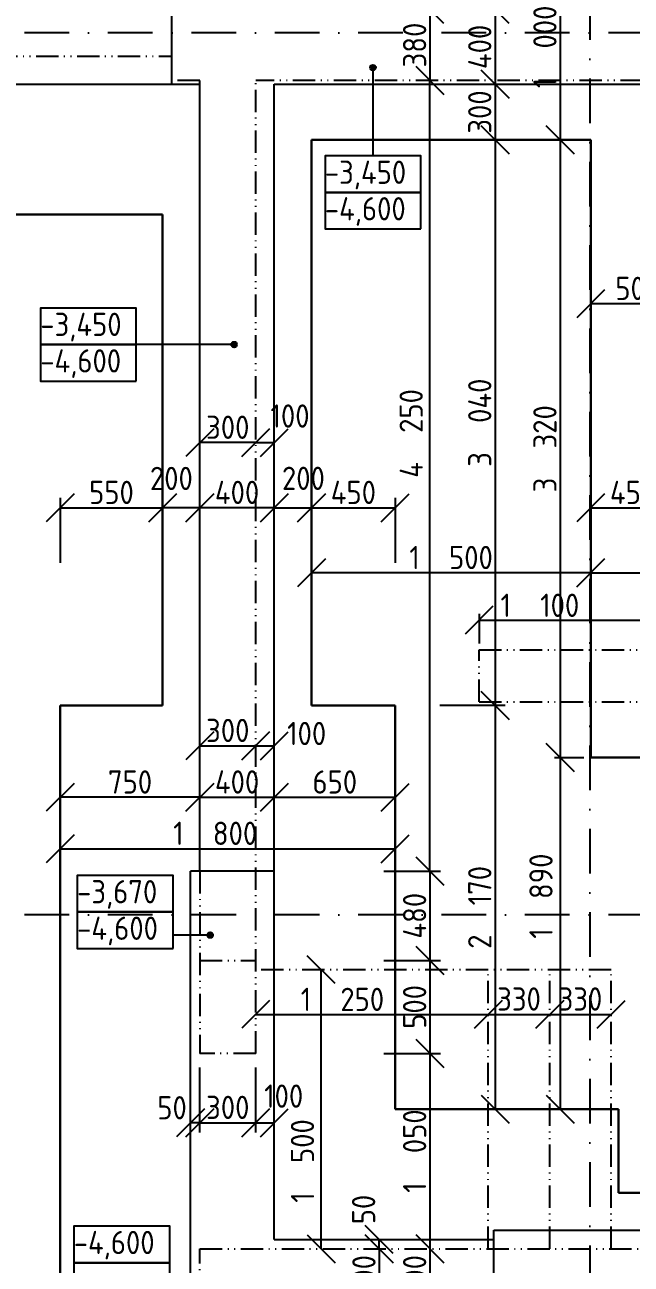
# Model space of a CAD drawing. Extents: x 4511820 to 5180432, y -1526536 to -944957.
# Drawn here: x 5148382 to 5151640, y -1446761 to -1440099 of the extents above; entities that cross this region are included whole.
import ezdxf

# ---------------------------------------------------------------- set-up
doc = ezdxf.new("R2010")
doc.units = 0
doc.header["$MEASUREMENT"] = 0
doc.linetypes.add('ACAD_ISO12W100', pattern=[22, 12, -3, 0.5, -3, 0.5, -3])
doc.linetypes.add('BODKOCIARKOVANA_3', pattern=[5.6, 3, -1.3, 0, -1.3])
doc.layers.get('0').update_dxf_attribs({"linetype": 'CONTINUOUS'})
doc.layers.get('Defpoints').update_dxf_attribs({"color": 61, "linetype": 'CONTINUOUS'})
for name, color, linetype in [('KÓTY', 4, 'CONTINUOUS'), ('MÚRY', 1, 'CONTINUOUS'), ('osi', 253, 'CONTINUOUS'), ('TENKÁ', 7, 'CONTINUOUS')]:
    doc.layers.add(name, color=color, linetype=linetype)
doc.styles.add('STYLE1', font='isocp.shx')
doc.dimstyles.new('STANDARD-50', dxfattribs={"dimtxt": 125, "dimasz": 150, "dimexe": 10, "dimexo": 200, "dimgap": 20, "dimtad": 1, "dimdsep": 46, "dimlunit": 6, "dimtxsty": 'STYLE1', "dimblk1": 'OBLIQUE', "dimblk2": 'OBLIQUE', "dimsah": 1, "dimcen": 2.5, "dimse1": 1, "dimse2": 1, "dimadec": 0, "dimazin": 0, "dimtfac": 1, "dimtmove": 1, "dimatfit": 3, "dimldrblk": 'OBLIQUE', "dimfxl": 1, "dimtolj": 1, "dimtzin": 0, "dimarcsym": 0})

# ---------------------------------------------------------------- blocks, each defined once
blk = doc.blocks.new('_OBLIQUE')
at = {"color": 0, "linetype": 'ByBlock'}
blk.add_line((-0.5, -0.5), (0.5, 0.5), dxfattribs=at)
blk = doc.blocks.new('*D38034')
at = {"layer": 'Defpoints', "color": 0}
for p in [(5148082.5, -1446158), (5148572.5, -1446158), (5148572.5, -1447164.5)]:
    blk.add_point(p, dxfattribs=at)
at = {"layer": 'KÓTY', "color": 0, "lineweight": -2}
blk.add_line((5148082.5, -1447164.5), (5148572.5, -1447164.5), dxfattribs=at)
at = {"layer": 'KÓTY', "color": 0, "linetype": 'ByBlock', "lineweight": -2, "xscale": 150, "yscale": 150, "zscale": 150, "rotation": 180}
blk.add_blockref('_OBLIQUE', (5148082.5, -1447164.5), dxfattribs=at)
at = {"layer": 'KÓTY', "color": 0, "linetype": 'ByBlock', "lineweight": -2, "xscale": 150, "yscale": 150, "zscale": 150}
blk.add_blockref('_OBLIQUE', (5148572.5, -1447164.5), dxfattribs=at)
at = {"layer": 'KÓTY', "color": 0, "insert": (5148327.5, -1447082), "char_height": 125, "attachment_point": 5, "style": 'STYLE1'}
blk.add_mtext('\\A1;490', dxfattribs=at)
blk = doc.blocks.new('*D39389')
at = {"layer": 'Defpoints', "color": 0}
for p in [(5151422.5, -1441598.5), (5151422.5, -1441598.5), (5151922.5, -1441598.5)]:
    blk.add_point(p, dxfattribs=at)
at = {"layer": 'KÓTY', "color": 0, "lineweight": -2}
blk.add_line((5151922.5, -1441598.5), (5151422.5, -1441598.5), dxfattribs=at)
at = {"layer": 'KÓTY', "color": 0, "linetype": 'ByBlock', "lineweight": -2, "xscale": 150, "yscale": 150, "zscale": 150, "rotation": 180}
blk.add_blockref('_OBLIQUE', (5151422.5, -1441598.5), dxfattribs=at)
at = {"layer": 'KÓTY', "color": 0, "linetype": 'ByBlock', "lineweight": -2, "xscale": 150, "yscale": 150, "zscale": 150}
blk.add_blockref('_OBLIQUE', (5151922.5, -1441598.5), dxfattribs=at)
at = {"layer": 'KÓTY', "color": 0, "insert": (5151672.5, -1441516), "char_height": 125, "attachment_point": 5, "style": 'STYLE1'}
blk.add_mtext('\\A1;500', dxfattribs=at)
blk = doc.blocks.new('*D39404')
at = {"layer": 'Defpoints', "color": 0}
for p in [(5152622.5, -1443045), (5151422.5, -1444038), (5152622.5, -1444038)]:
    blk.add_point(p, dxfattribs=at)
at = {"layer": 'KÓTY', "color": 0, "lineweight": -2}
blk.add_line((5151422.5, -1443045), (5152622.5, -1443045), dxfattribs=at)
at = {"layer": 'KÓTY', "color": 0, "linetype": 'ByBlock', "lineweight": -2, "xscale": 150, "yscale": 150, "zscale": 150, "rotation": 180}
blk.add_blockref('_OBLIQUE', (5151422.5, -1443045), dxfattribs=at)
at = {"layer": 'KÓTY', "color": 0, "linetype": 'ByBlock', "lineweight": -2, "xscale": 150, "yscale": 150, "zscale": 150}
blk.add_blockref('_OBLIQUE', (5152622.5, -1443045), dxfattribs=at)
at = {"layer": 'KÓTY', "color": 0, "insert": (5152022.5, -1442962.5), "char_height": 125, "attachment_point": 5, "style": 'STYLE1'}
blk.add_mtext('\\A1;1ﾠ200', dxfattribs=at)
blk = doc.blocks.new('*D39407')
at = {"layer": 'Defpoints', "color": 0}
for p in [(5149322.5, -1442695), (5149322.5, -1442695), (5149722.5, -1442695)]:
    blk.add_point(p, dxfattribs=at)
at = {"layer": 'KÓTY', "color": 0, "lineweight": -2}
blk.add_line((5149722.5, -1442695), (5149322.5, -1442695), dxfattribs=at)
at = {"layer": 'KÓTY', "color": 0, "linetype": 'ByBlock', "lineweight": -2, "xscale": 150, "yscale": 150, "zscale": 150, "rotation": 180}
blk.add_blockref('_OBLIQUE', (5149322.5, -1442695), dxfattribs=at)
at = {"layer": 'KÓTY', "color": 0, "linetype": 'ByBlock', "lineweight": -2, "xscale": 150, "yscale": 150, "zscale": 150}
blk.add_blockref('_OBLIQUE', (5149722.5, -1442695), dxfattribs=at)
at = {"layer": 'KÓTY', "color": 0, "insert": (5149522.5, -1442612.5), "char_height": 125, "attachment_point": 5, "style": 'STYLE1'}
blk.add_mtext('\\A1;400', dxfattribs=at)
blk = doc.blocks.new('*D39408')
at = {"layer": 'Defpoints', "color": 0}
for p in [(5149722.5, -1442695), (5149922.5, -1442695), (5149922.5, -1442695)]:
    blk.add_point(p, dxfattribs=at)
at = {"layer": 'KÓTY', "color": 0, "lineweight": -2}
blk.add_line((5149722.5, -1442695), (5149922.5, -1442695), dxfattribs=at)
at = {"layer": 'KÓTY', "color": 0, "linetype": 'ByBlock', "lineweight": -2, "xscale": 150, "yscale": 150, "zscale": 150, "rotation": 180}
blk.add_blockref('_OBLIQUE', (5149722.5, -1442695), dxfattribs=at)
at = {"layer": 'KÓTY', "color": 0, "linetype": 'ByBlock', "lineweight": -2, "xscale": 150, "yscale": 150, "zscale": 150}
blk.add_blockref('_OBLIQUE', (5149922.5, -1442695), dxfattribs=at)
at = {"layer": 'KÓTY', "color": 0, "insert": (5149879, -1442537), "char_height": 125, "attachment_point": 5, "style": 'STYLE1'}
blk.add_mtext('\\A1;200', dxfattribs=at)
blk = doc.blocks.new('*D39409')
at = {"layer": 'Defpoints', "color": 0}
for p in [(5149122.5, -1442695), (5149122.5, -1442695), (5149322.5, -1442695)]:
    blk.add_point(p, dxfattribs=at)
at = {"layer": 'KÓTY', "color": 0, "lineweight": -2}
blk.add_line((5149322.5, -1442695), (5149122.5, -1442695), dxfattribs=at)
at = {"layer": 'KÓTY', "color": 0, "linetype": 'ByBlock', "lineweight": -2, "xscale": 150, "yscale": 150, "zscale": 150, "rotation": 180}
blk.add_blockref('_OBLIQUE', (5149122.5, -1442695), dxfattribs=at)
at = {"layer": 'KÓTY', "color": 0, "linetype": 'ByBlock', "lineweight": -2, "xscale": 150, "yscale": 150, "zscale": 150}
blk.add_blockref('_OBLIQUE', (5149322.5, -1442695), dxfattribs=at)
at = {"layer": 'KÓTY', "color": 0, "insert": (5149169.5, -1442537.5), "char_height": 125, "attachment_point": 5, "style": 'STYLE1'}
blk.add_mtext('\\A1;200', dxfattribs=at)
blk = doc.blocks.new('*D39410')
at = {"layer": 'Defpoints', "color": 0}
for p in [(5149322.5, -1442345), (5149322.5, -1442695), (5149622.5, -1442695)]:
    blk.add_point(p, dxfattribs=at)
at = {"layer": 'KÓTY', "color": 0, "lineweight": -2}
blk.add_line((5149622.5, -1442345), (5149322.5, -1442345), dxfattribs=at)
at = {"layer": 'KÓTY', "color": 0, "linetype": 'ByBlock', "lineweight": -2, "xscale": 150, "yscale": 150, "zscale": 150, "rotation": 180}
blk.add_blockref('_OBLIQUE', (5149322.5, -1442345), dxfattribs=at)
at = {"layer": 'KÓTY', "color": 0, "linetype": 'ByBlock', "lineweight": -2, "xscale": 150, "yscale": 150, "zscale": 150}
blk.add_blockref('_OBLIQUE', (5149622.5, -1442345), dxfattribs=at)
at = {"layer": 'KÓTY', "color": 0, "insert": (5149472.5, -1442262.5), "char_height": 125, "attachment_point": 5, "style": 'STYLE1'}
blk.add_mtext('\\A1;300', dxfattribs=at)
blk = doc.blocks.new('*D39411')
at = {"layer": 'Defpoints', "color": 0}
for p in [(5149622.5, -1442345), (5149722.5, -1442345), (5149722.5, -1442345)]:
    blk.add_point(p, dxfattribs=at)
at = {"layer": 'KÓTY', "color": 0, "lineweight": -2}
blk.add_line((5149622.5, -1442345), (5149722.5, -1442345), dxfattribs=at)
at = {"layer": 'KÓTY', "color": 0, "linetype": 'ByBlock', "lineweight": -2, "xscale": 150, "yscale": 150, "zscale": 150, "rotation": 180}
blk.add_blockref('_OBLIQUE', (5149622.5, -1442345), dxfattribs=at)
at = {"layer": 'KÓTY', "color": 0, "linetype": 'ByBlock', "lineweight": -2, "xscale": 150, "yscale": 150, "zscale": 150}
blk.add_blockref('_OBLIQUE', (5149722.5, -1442345), dxfattribs=at)
at = {"layer": 'KÓTY', "color": 0, "insert": (5149807, -1442202), "char_height": 125, "attachment_point": 5, "style": 'STYLE1'}
blk.add_mtext('\\A1;100', dxfattribs=at)
blk = doc.blocks.new('*D39412')
at = {"layer": 'Defpoints', "color": 0}
for p in [(5151872.5, -1442695), (5151422.5, -1443045), (5151872.5, -1443045)]:
    blk.add_point(p, dxfattribs=at)
at = {"layer": 'KÓTY', "color": 0, "lineweight": -2}
blk.add_line((5151422.5, -1442695), (5151872.5, -1442695), dxfattribs=at)
at = {"layer": 'KÓTY', "color": 0, "linetype": 'ByBlock', "lineweight": -2, "xscale": 150, "yscale": 150, "zscale": 150, "rotation": 180}
blk.add_blockref('_OBLIQUE', (5151422.5, -1442695), dxfattribs=at)
at = {"layer": 'KÓTY', "color": 0, "linetype": 'ByBlock', "lineweight": -2, "xscale": 150, "yscale": 150, "zscale": 150}
blk.add_blockref('_OBLIQUE', (5151872.5, -1442695), dxfattribs=at)
at = {"layer": 'KÓTY', "color": 0, "insert": (5151647.5, -1442612.5), "char_height": 125, "attachment_point": 5, "style": 'STYLE1'}
blk.add_mtext('\\A1;450', dxfattribs=at)
blk = doc.blocks.new('*D39415')
at = {"layer": 'Defpoints', "color": 0}
for p in [(5151922.5, -1443299), (5150822.5, -1443458), (5151922.5, -1443458)]:
    blk.add_point(p, dxfattribs=at)
at = {"layer": 'KÓTY', "color": 0, "lineweight": -2}
blk.add_line((5150822.5, -1443299), (5151922.5, -1443299), dxfattribs=at)
at = {"layer": 'KÓTY', "color": 0, "linetype": 'ByBlock', "lineweight": -2, "xscale": 150, "yscale": 150, "zscale": 150, "rotation": 180}
blk.add_blockref('_OBLIQUE', (5150822.5, -1443299), dxfattribs=at)
at = {"layer": 'KÓTY', "color": 0, "linetype": 'ByBlock', "lineweight": -2, "xscale": 150, "yscale": 150, "zscale": 150}
blk.add_blockref('_OBLIQUE', (5151922.5, -1443299), dxfattribs=at)
at = {"layer": 'KÓTY', "color": 0, "insert": (5151149.5, -1443219.5), "char_height": 125, "attachment_point": 5, "style": 'STYLE1'}
blk.add_mtext('\\A1;1ﾠ100', dxfattribs=at)
blk = doc.blocks.new('*D39416')
at = {"layer": 'Defpoints', "color": 0}
for p in [(5149922.5, -1443045), (5149922.5, -1443045), (5151422.5, -1443045)]:
    blk.add_point(p, dxfattribs=at)
at = {"layer": 'KÓTY', "color": 0, "lineweight": -2}
blk.add_line((5151422.5, -1443045), (5149922.5, -1443045), dxfattribs=at)
at = {"layer": 'KÓTY', "color": 0, "linetype": 'ByBlock', "lineweight": -2, "xscale": 150, "yscale": 150, "zscale": 150, "rotation": 180}
blk.add_blockref('_OBLIQUE', (5149922.5, -1443045), dxfattribs=at)
at = {"layer": 'KÓTY', "color": 0, "linetype": 'ByBlock', "lineweight": -2, "xscale": 150, "yscale": 150, "zscale": 150}
blk.add_blockref('_OBLIQUE', (5151422.5, -1443045), dxfattribs=at)
at = {"layer": 'KÓTY', "color": 0, "insert": (5150672.5, -1442962.5), "char_height": 125, "attachment_point": 5, "style": 'STYLE1'}
blk.add_mtext('\\A1;1ﾠ500', dxfattribs=at)
blk = doc.blocks.new('*D39428')
at = {"layer": 'Defpoints', "color": 0}
for p in [(5149122.5, -1442695), (5148572.5, -1443758), (5149122.5, -1443758)]:
    blk.add_point(p, dxfattribs=at)
at = {"layer": 'KÓTY', "color": 0, "lineweight": -2}
blk.add_line((5148572.5, -1442695), (5149122.5, -1442695), dxfattribs=at)
at = {"layer": 'KÓTY', "color": 0, "linetype": 'ByBlock', "lineweight": -2, "xscale": 150, "yscale": 150, "zscale": 150, "rotation": 180}
blk.add_blockref('_OBLIQUE', (5148572.5, -1442695), dxfattribs=at)
at = {"layer": 'KÓTY', "color": 0, "linetype": 'ByBlock', "lineweight": -2, "xscale": 150, "yscale": 150, "zscale": 150}
blk.add_blockref('_OBLIQUE', (5149122.5, -1442695), dxfattribs=at)
at = {"layer": 'KÓTY', "color": 0, "insert": (5148847.5, -1442612.5), "char_height": 125, "attachment_point": 5, "style": 'STYLE1'}
blk.add_mtext('\\A1;550', dxfattribs=at)
blk = doc.blocks.new('*D39430')
at = {"layer": 'Defpoints', "color": 0}
for p in [(5150372.5, -1442695), (5149922.5, -1443758), (5150372.5, -1443758)]:
    blk.add_point(p, dxfattribs=at)
at = {"layer": 'KÓTY', "color": 0, "lineweight": -2}
blk.add_line((5149922.5, -1442695), (5150372.5, -1442695), dxfattribs=at)
at = {"layer": 'KÓTY', "color": 0, "linetype": 'ByBlock', "lineweight": -2, "xscale": 150, "yscale": 150, "zscale": 150, "rotation": 180}
blk.add_blockref('_OBLIQUE', (5149922.5, -1442695), dxfattribs=at)
at = {"layer": 'KÓTY', "color": 0, "linetype": 'ByBlock', "lineweight": -2, "xscale": 150, "yscale": 150, "zscale": 150}
blk.add_blockref('_OBLIQUE', (5150372.5, -1442695), dxfattribs=at)
at = {"layer": 'KÓTY', "color": 0, "insert": (5150147.5, -1442612.5), "char_height": 125, "attachment_point": 5, "style": 'STYLE1'}
blk.add_mtext('\\A1;450', dxfattribs=at)
blk = doc.blocks.new('*D39463')
at = {"layer": 'Defpoints', "color": 0}
for p in [(5149975, -1445178), (5150190.5, -1445178), (5150190.5, -1446678)]:
    blk.add_point(p, dxfattribs=at)
at = {"layer": 'KÓTY', "color": 0, "lineweight": -2}
blk.add_line((5149975, -1446678), (5149975, -1445178), dxfattribs=at)
at = {"layer": 'KÓTY', "color": 0, "linetype": 'ByBlock', "lineweight": -2, "xscale": 150, "yscale": 150, "zscale": 150}
for p, rotation in [((5149975, -1445178), 90), ((5149975, -1446678), 270)]:
    blk.add_blockref('_OBLIQUE', p, dxfattribs=dict(at, rotation=rotation))
at = {"layer": 'KÓTY', "color": 0, "insert": (5149874, -1446206), "char_height": 125, "attachment_point": 5, "rotation": 90, "style": 'STYLE1'}
blk.add_mtext('\\A1;1ﾠ500', dxfattribs=at)
blk = doc.blocks.new('*D39464')
at = {"layer": 'Defpoints', "color": 0}
for p in [(5149622.5, -1445178), (5150872.5, -1445178), (5150872.5, -1445418)]:
    blk.add_point(p, dxfattribs=at)
at = {"layer": 'KÓTY', "color": 0, "lineweight": -2}
blk.add_line((5149622.5, -1445418), (5150872.5, -1445418), dxfattribs=at)
at = {"layer": 'KÓTY', "color": 0, "linetype": 'ByBlock', "lineweight": -2, "xscale": 150, "yscale": 150, "zscale": 150, "rotation": 180}
blk.add_blockref('_OBLIQUE', (5149622.5, -1445418), dxfattribs=at)
at = {"layer": 'KÓTY', "color": 0, "linetype": 'ByBlock', "lineweight": -2, "xscale": 150, "yscale": 150, "zscale": 150}
blk.add_blockref('_OBLIQUE', (5150872.5, -1445418), dxfattribs=at)
at = {"layer": 'KÓTY', "color": 0, "insert": (5150088.5, -1445337.5), "char_height": 125, "attachment_point": 5, "style": 'STYLE1'}
blk.add_mtext('\\A1;1ﾠ250', dxfattribs=at)
blk = doc.blocks.new('*D39465')
at = {"layer": 'Defpoints', "color": 0}
for p in [(5150872.5, -1445178), (5151202.5, -1445178), (5151202.5, -1445418)]:
    blk.add_point(p, dxfattribs=at)
at = {"layer": 'KÓTY', "color": 0, "lineweight": -2}
blk.add_line((5150872.5, -1445418), (5151202.5, -1445418), dxfattribs=at)
at = {"layer": 'KÓTY', "color": 0, "linetype": 'ByBlock', "lineweight": -2, "xscale": 150, "yscale": 150, "zscale": 150, "rotation": 180}
blk.add_blockref('_OBLIQUE', (5150872.5, -1445418), dxfattribs=at)
at = {"layer": 'KÓTY', "color": 0, "linetype": 'ByBlock', "lineweight": -2, "xscale": 150, "yscale": 150, "zscale": 150}
blk.add_blockref('_OBLIQUE', (5151202.5, -1445418), dxfattribs=at)
at = {"layer": 'KÓTY', "color": 0, "insert": (5151037.5, -1445335.5), "char_height": 125, "attachment_point": 5, "style": 'STYLE1'}
blk.add_mtext('\\A1;330', dxfattribs=at)
blk = doc.blocks.new('*D39466')
at = {"layer": 'Defpoints', "color": 0}
for p in [(5151202.5, -1445178), (5151532.5, -1445178), (5151532.5, -1445418)]:
    blk.add_point(p, dxfattribs=at)
at = {"layer": 'KÓTY', "color": 0, "lineweight": -2}
blk.add_line((5151202.5, -1445418), (5151532.5, -1445418), dxfattribs=at)
at = {"layer": 'KÓTY', "color": 0, "linetype": 'ByBlock', "lineweight": -2, "xscale": 150, "yscale": 150, "zscale": 150, "rotation": 180}
blk.add_blockref('_OBLIQUE', (5151202.5, -1445418), dxfattribs=at)
at = {"layer": 'KÓTY', "color": 0, "linetype": 'ByBlock', "lineweight": -2, "xscale": 150, "yscale": 150, "zscale": 150}
blk.add_blockref('_OBLIQUE', (5151532.5, -1445418), dxfattribs=at)
at = {"layer": 'KÓTY', "color": 0, "insert": (5151367.5, -1445335.5), "char_height": 125, "attachment_point": 5, "style": 'STYLE1'}
blk.add_mtext('\\A1;330', dxfattribs=at)
blk = doc.blocks.new('*D39506')
at = {"layer": 'Defpoints', "color": 0}
for p in [(5151259, -1439718), (5151259, -1440718), (5151259, -1440718)]:
    blk.add_point(p, dxfattribs=at)
at = {"layer": 'KÓTY', "color": 0, "lineweight": -2}
blk.add_line((5151259, -1439718), (5151259, -1440718), dxfattribs=at)
at = {"layer": 'KÓTY', "color": 0, "linetype": 'ByBlock', "lineweight": -2, "xscale": 150, "yscale": 150, "zscale": 150}
for p, rotation in [((5151259, -1439718), 90), ((5151259, -1440718), 270)]:
    blk.add_blockref('_OBLIQUE', p, dxfattribs=dict(at, rotation=rotation))
at = {"layer": 'KÓTY', "color": 0, "insert": (5151176.5, -1440218), "char_height": 125, "attachment_point": 5, "rotation": 90, "style": 'STYLE1'}
blk.add_mtext('\\A1;1ﾠ000', dxfattribs=at)
blk = doc.blocks.new('*D39508')
at = {"layer": 'Defpoints', "color": 0}
for p in [(5150909, -1440018), (5150559, -1440398), (5150909, -1440398)]:
    blk.add_point(p, dxfattribs=at)
at = {"layer": 'KÓTY', "color": 0, "lineweight": -2}
blk.add_line((5150559, -1440018), (5150559, -1440398), dxfattribs=at)
at = {"layer": 'KÓTY', "color": 0, "linetype": 'ByBlock', "lineweight": -2, "xscale": 150, "yscale": 150, "zscale": 150}
for p, rotation in [((5150559, -1440018), 90), ((5150559, -1440398), 270)]:
    blk.add_blockref('_OBLIQUE', p, dxfattribs=dict(at, rotation=rotation))
at = {"layer": 'KÓTY', "color": 0, "insert": (5150476.5, -1440208), "char_height": 125, "attachment_point": 5, "rotation": 90, "style": 'STYLE1'}
blk.add_mtext('\\A1;380', dxfattribs=at)
blk = doc.blocks.new('*D39509')
at = {"layer": 'Defpoints', "color": 0}
for p in [(5150909, -1440018), (5150909, -1440418), (5150909, -1440418)]:
    blk.add_point(p, dxfattribs=at)
at = {"layer": 'KÓTY', "color": 0, "lineweight": -2}
blk.add_line((5150909, -1440018), (5150909, -1440418), dxfattribs=at)
at = {"layer": 'KÓTY', "color": 0, "linetype": 'ByBlock', "lineweight": -2, "xscale": 150, "yscale": 150, "zscale": 150}
for p, rotation in [((5150909, -1440018), 90), ((5150909, -1440418), 270)]:
    blk.add_blockref('_OBLIQUE', p, dxfattribs=dict(at, rotation=rotation))
at = {"layer": 'KÓTY', "color": 0, "insert": (5150826.5, -1440218), "char_height": 125, "attachment_point": 5, "rotation": 90, "style": 'STYLE1'}
blk.add_mtext('\\A1;400', dxfattribs=at)
blk = doc.blocks.new('*D39510')
at = {"layer": 'Defpoints', "color": 0}
for p in [(5150909, -1440418), (5150909, -1440718), (5150909, -1440718)]:
    blk.add_point(p, dxfattribs=at)
at = {"layer": 'KÓTY', "color": 0, "lineweight": -2}
blk.add_line((5150909, -1440418), (5150909, -1440718), dxfattribs=at)
at = {"layer": 'KÓTY', "color": 0, "linetype": 'ByBlock', "lineweight": -2, "xscale": 150, "yscale": 150, "zscale": 150}
for p, rotation in [((5150909, -1440418), 90), ((5150909, -1440718), 270)]:
    blk.add_blockref('_OBLIQUE', p, dxfattribs=dict(at, rotation=rotation))
at = {"layer": 'KÓTY', "color": 0, "insert": (5150826.5, -1440568), "char_height": 125, "attachment_point": 5, "rotation": 90, "style": 'STYLE1'}
blk.add_mtext('\\A1;300', dxfattribs=at)
blk = doc.blocks.new('*D39512')
at = {"layer": 'Defpoints', "color": 0}
for p in [(5151422.5, -1440718), (5151259, -1444038), (5151422.5, -1444038)]:
    blk.add_point(p, dxfattribs=at)
at = {"layer": 'KÓTY', "color": 0, "lineweight": -2}
blk.add_line((5151259, -1440718), (5151259, -1444038), dxfattribs=at)
at = {"layer": 'KÓTY', "color": 0, "linetype": 'ByBlock', "lineweight": -2, "xscale": 150, "yscale": 150, "zscale": 150}
for p, rotation in [((5151259, -1440718), 90), ((5151259, -1444038), 270)]:
    blk.add_blockref('_OBLIQUE', p, dxfattribs=dict(at, rotation=rotation))
at = {"layer": 'KÓTY', "color": 0, "insert": (5151176.5, -1442378), "char_height": 125, "attachment_point": 5, "rotation": 90, "style": 'STYLE1'}
blk.add_mtext('\\A1;3ﾠ320', dxfattribs=at)
blk = doc.blocks.new('*D39513')
at = {"layer": 'Defpoints', "color": 0}
for p in [(5151259, -1444038), (5151259, -1445928), (5151259, -1445928)]:
    blk.add_point(p, dxfattribs=at)
at = {"layer": 'KÓTY', "color": 0, "lineweight": -2}
blk.add_line((5151259, -1444038), (5151259, -1445928), dxfattribs=at)
at = {"layer": 'KÓTY', "color": 0, "linetype": 'ByBlock', "lineweight": -2, "xscale": 150, "yscale": 150, "zscale": 150}
for p, rotation in [((5151259, -1444038), 90), ((5151259, -1445928), 270)]:
    blk.add_blockref('_OBLIQUE', p, dxfattribs=dict(at, rotation=rotation))
at = {"layer": 'KÓTY', "color": 0, "insert": (5151155.5, -1444782.5), "char_height": 125, "attachment_point": 5, "rotation": 90, "style": 'STYLE1'}
blk.add_mtext('\\A1;1ﾠ890', dxfattribs=at)
blk = doc.blocks.new('*D39514')
at = {"layer": 'Defpoints', "color": 0}
for p in [(5149922.5, -1440718), (5149922.5, -1443758), (5150909, -1443758)]:
    blk.add_point(p, dxfattribs=at)
at = {"layer": 'KÓTY', "color": 0, "lineweight": -2}
blk.add_line((5150909, -1440718), (5150909, -1443758), dxfattribs=at)
at = {"layer": 'KÓTY', "color": 0, "linetype": 'ByBlock', "lineweight": -2, "xscale": 150, "yscale": 150, "zscale": 150}
for p, rotation in [((5150909, -1440718), 90), ((5150909, -1443758), 270)]:
    blk.add_blockref('_OBLIQUE', p, dxfattribs=dict(at, rotation=rotation))
at = {"layer": 'KÓTY', "color": 0, "insert": (5150826.5, -1442238), "char_height": 125, "attachment_point": 5, "rotation": 90, "style": 'STYLE1'}
blk.add_mtext('\\A1;3ﾠ040', dxfattribs=at)
blk = doc.blocks.new('*D39515')
at = {"layer": 'Defpoints', "color": 0}
for p in [(5150372.5, -1443758), (5150372.5, -1445928), (5150909, -1445928)]:
    blk.add_point(p, dxfattribs=at)
at = {"layer": 'KÓTY', "color": 0, "lineweight": -2}
blk.add_line((5150909, -1443758), (5150909, -1445928), dxfattribs=at)
at = {"layer": 'KÓTY', "color": 0, "linetype": 'ByBlock', "lineweight": -2, "xscale": 150, "yscale": 150, "zscale": 150}
for p, rotation in [((5150909, -1443758), 90), ((5150909, -1445928), 270)]:
    blk.add_blockref('_OBLIQUE', p, dxfattribs=dict(at, rotation=rotation))
at = {"layer": 'KÓTY', "color": 0, "insert": (5150826.5, -1444843), "char_height": 125, "attachment_point": 5, "rotation": 90, "style": 'STYLE1'}
blk.add_mtext('\\A1;2ﾠ170', dxfattribs=at)
blk = doc.blocks.new('*D39518')
at = {"layer": 'Defpoints', "color": 0}
for p in [(5149472.5, -1445128), (5149472.5, -1445628), (5150559, -1445628)]:
    blk.add_point(p, dxfattribs=at)
at = {"layer": 'KÓTY', "color": 0, "lineweight": -2}
blk.add_line((5150559, -1445128), (5150559, -1445628), dxfattribs=at)
at = {"layer": 'KÓTY', "color": 0, "linetype": 'ByBlock', "lineweight": -2, "xscale": 150, "yscale": 150, "zscale": 150}
for p, rotation in [((5150559, -1445128), 90), ((5150559, -1445628), 270)]:
    blk.add_blockref('_OBLIQUE', p, dxfattribs=dict(at, rotation=rotation))
at = {"layer": 'KÓTY', "color": 0, "insert": (5150476.5, -1445378), "char_height": 125, "attachment_point": 5, "rotation": 90, "style": 'STYLE1'}
blk.add_mtext('\\A1;500', dxfattribs=at)
blk = doc.blocks.new('*D39519')
at = {"layer": 'Defpoints', "color": 0}
for p in [(5149622.5, -1444648), (5149622.5, -1445128), (5150559, -1445128)]:
    blk.add_point(p, dxfattribs=at)
at = {"layer": 'KÓTY', "color": 0, "lineweight": -2}
blk.add_line((5150559, -1444648), (5150559, -1445128), dxfattribs=at)
at = {"layer": 'KÓTY', "color": 0, "linetype": 'ByBlock', "lineweight": -2, "xscale": 150, "yscale": 150, "zscale": 150}
for p, rotation in [((5150559, -1444648), 90), ((5150559, -1445128), 270)]:
    blk.add_blockref('_OBLIQUE', p, dxfattribs=dict(at, rotation=rotation))
at = {"layer": 'KÓTY', "color": 0, "insert": (5150476.5, -1444888), "char_height": 125, "attachment_point": 5, "rotation": 90, "style": 'STYLE1'}
blk.add_mtext('\\A1;480', dxfattribs=at)
blk = doc.blocks.new('*D39520')
at = {"layer": 'Defpoints', "color": 0}
for p in [(5149622.5, -1440398), (5150559, -1440398), (5149622.5, -1444648)]:
    blk.add_point(p, dxfattribs=at)
at = {"layer": 'KÓTY', "color": 0, "lineweight": -2}
blk.add_line((5150559, -1444648), (5150559, -1440398), dxfattribs=at)
at = {"layer": 'KÓTY', "color": 0, "linetype": 'ByBlock', "lineweight": -2, "xscale": 150, "yscale": 150, "zscale": 150}
for p, rotation in [((5150559, -1440398), 90), ((5150559, -1444648), 270)]:
    blk.add_blockref('_OBLIQUE', p, dxfattribs=dict(at, rotation=rotation))
at = {"layer": 'KÓTY', "color": 0, "insert": (5150458, -1442295.5), "char_height": 125, "attachment_point": 5, "rotation": 90, "style": 'STYLE1'}
blk.add_mtext('\\A1;4ﾠ250', dxfattribs=at)
blk = doc.blocks.new('*D39521')
at = {"layer": 'Defpoints', "color": 0}
for p in [(5149322.5, -1445628), (5149322.5, -1446678), (5150559, -1446678)]:
    blk.add_point(p, dxfattribs=at)
at = {"layer": 'KÓTY', "color": 0, "lineweight": -2}
blk.add_line((5150559, -1445628), (5150559, -1446678), dxfattribs=at)
at = {"layer": 'KÓTY', "color": 0, "linetype": 'ByBlock', "lineweight": -2, "xscale": 150, "yscale": 150, "zscale": 150}
for p, rotation in [((5150559, -1445628), 90), ((5150559, -1446678), 270)]:
    blk.add_blockref('_OBLIQUE', p, dxfattribs=dict(at, rotation=rotation))
at = {"layer": 'KÓTY', "color": 0, "insert": (5150476.5, -1446153), "char_height": 125, "attachment_point": 5, "rotation": 90, "style": 'STYLE1'}
blk.add_mtext('\\A1;1ﾠ050', dxfattribs=at)
blk = doc.blocks.new('*D39522')
at = {"layer": 'Defpoints', "color": 0}
for p in [(5150559, -1446678), (5150559, -1446978), (5150559, -1446978)]:
    blk.add_point(p, dxfattribs=at)
at = {"layer": 'KÓTY', "color": 0, "lineweight": -2}
blk.add_line((5150559, -1446678), (5150559, -1446978), dxfattribs=at)
at = {"layer": 'KÓTY', "color": 0, "linetype": 'ByBlock', "lineweight": -2, "xscale": 150, "yscale": 150, "zscale": 150}
for p, rotation in [((5150559, -1446678), 90), ((5150559, -1446978), 270)]:
    blk.add_blockref('_OBLIQUE', p, dxfattribs=dict(at, rotation=rotation))
at = {"layer": 'KÓTY', "color": 0, "insert": (5150476.5, -1446828), "char_height": 125, "attachment_point": 5, "rotation": 90, "style": 'STYLE1'}
blk.add_mtext('\\A1;300', dxfattribs=at)
blk = doc.blocks.new('*D39523')
at = {"layer": 'Defpoints', "color": 0}
for p in [(5148572.5, -1443836.5), (5150372.5, -1443836.5), (5150372.5, -1444528.5)]:
    blk.add_point(p, dxfattribs=at)
at = {"layer": 'KÓTY', "color": 0, "lineweight": -2}
blk.add_line((5148572.5, -1444528.5), (5150372.5, -1444528.5), dxfattribs=at)
at = {"layer": 'KÓTY', "color": 0, "linetype": 'ByBlock', "lineweight": -2, "xscale": 150, "yscale": 150, "zscale": 150, "rotation": 180}
blk.add_blockref('_OBLIQUE', (5148572.5, -1444528.5), dxfattribs=at)
at = {"layer": 'KÓTY', "color": 0, "linetype": 'ByBlock', "lineweight": -2, "xscale": 150, "yscale": 150, "zscale": 150}
blk.add_blockref('_OBLIQUE', (5150372.5, -1444528.5), dxfattribs=at)
at = {"layer": 'KÓTY', "color": 0, "insert": (5149405, -1444445), "char_height": 125, "attachment_point": 5, "style": 'STYLE1'}
blk.add_mtext('\\A1;1ﾠ800', dxfattribs=at)
blk = doc.blocks.new('*D39526')
at = {"layer": 'Defpoints', "color": 0}
for p in [(5148572.5, -1444251.5), (5148572.5, -1444251.5), (5149322.5, -1444251.5)]:
    blk.add_point(p, dxfattribs=at)
at = {"layer": 'KÓTY', "color": 0, "lineweight": -2}
blk.add_line((5149322.5, -1444251.5), (5148572.5, -1444251.5), dxfattribs=at)
at = {"layer": 'KÓTY', "color": 0, "linetype": 'ByBlock', "lineweight": -2, "xscale": 150, "yscale": 150, "zscale": 150, "rotation": 180}
blk.add_blockref('_OBLIQUE', (5148572.5, -1444251.5), dxfattribs=at)
at = {"layer": 'KÓTY', "color": 0, "linetype": 'ByBlock', "lineweight": -2, "xscale": 150, "yscale": 150, "zscale": 150}
blk.add_blockref('_OBLIQUE', (5149322.5, -1444251.5), dxfattribs=at)
at = {"layer": 'KÓTY', "color": 0, "insert": (5148947.5, -1444169), "char_height": 125, "attachment_point": 5, "style": 'STYLE1'}
blk.add_mtext('\\A1;750', dxfattribs=at)
blk = doc.blocks.new('*D39527')
at = {"layer": 'Defpoints', "color": 0}
for p in [(5149322.5, -1444251.5), (5149722.5, -1444251.5), (5149722.5, -1444251.5)]:
    blk.add_point(p, dxfattribs=at)
at = {"layer": 'KÓTY', "color": 0, "lineweight": -2}
blk.add_line((5149322.5, -1444251.5), (5149722.5, -1444251.5), dxfattribs=at)
at = {"layer": 'KÓTY', "color": 0, "linetype": 'ByBlock', "lineweight": -2, "xscale": 150, "yscale": 150, "zscale": 150, "rotation": 180}
blk.add_blockref('_OBLIQUE', (5149322.5, -1444251.5), dxfattribs=at)
at = {"layer": 'KÓTY', "color": 0, "linetype": 'ByBlock', "lineweight": -2, "xscale": 150, "yscale": 150, "zscale": 150}
blk.add_blockref('_OBLIQUE', (5149722.5, -1444251.5), dxfattribs=at)
at = {"layer": 'KÓTY', "color": 0, "insert": (5149522.5, -1444169), "char_height": 125, "attachment_point": 5, "style": 'STYLE1'}
blk.add_mtext('\\A1;400', dxfattribs=at)
blk = doc.blocks.new('*D39528')
at = {"layer": 'Defpoints', "color": 0}
for p in [(5149722.5, -1444251.5), (5150372.5, -1444251.5), (5150372.5, -1444251.5)]:
    blk.add_point(p, dxfattribs=at)
at = {"layer": 'KÓTY', "color": 0, "lineweight": -2}
blk.add_line((5149722.5, -1444251.5), (5150372.5, -1444251.5), dxfattribs=at)
at = {"layer": 'KÓTY', "color": 0, "linetype": 'ByBlock', "lineweight": -2, "xscale": 150, "yscale": 150, "zscale": 150, "rotation": 180}
blk.add_blockref('_OBLIQUE', (5149722.5, -1444251.5), dxfattribs=at)
at = {"layer": 'KÓTY', "color": 0, "linetype": 'ByBlock', "lineweight": -2, "xscale": 150, "yscale": 150, "zscale": 150}
blk.add_blockref('_OBLIQUE', (5150372.5, -1444251.5), dxfattribs=at)
at = {"layer": 'KÓTY', "color": 0, "insert": (5150047.5, -1444169), "char_height": 125, "attachment_point": 5, "style": 'STYLE1'}
blk.add_mtext('\\A1;650', dxfattribs=at)
blk = doc.blocks.new('*D39529')
at = {"layer": 'Defpoints', "color": 0}
for p in [(5149322.5, -1443974.5), (5149622.5, -1443974.5), (5149622.5, -1443974.5)]:
    blk.add_point(p, dxfattribs=at)
at = {"layer": 'KÓTY', "color": 0, "lineweight": -2}
blk.add_line((5149322.5, -1443974.5), (5149622.5, -1443974.5), dxfattribs=at)
at = {"layer": 'KÓTY', "color": 0, "linetype": 'ByBlock', "lineweight": -2, "xscale": 150, "yscale": 150, "zscale": 150, "rotation": 180}
blk.add_blockref('_OBLIQUE', (5149322.5, -1443974.5), dxfattribs=at)
at = {"layer": 'KÓTY', "color": 0, "linetype": 'ByBlock', "lineweight": -2, "xscale": 150, "yscale": 150, "zscale": 150}
blk.add_blockref('_OBLIQUE', (5149622.5, -1443974.5), dxfattribs=at)
at = {"layer": 'KÓTY', "color": 0, "insert": (5149472.5, -1443892), "char_height": 125, "attachment_point": 5, "style": 'STYLE1'}
blk.add_mtext('\\A1;300', dxfattribs=at)
blk = doc.blocks.new('*D39530')
at = {"layer": 'Defpoints', "color": 0}
for p in [(5149622.5, -1443974.5), (5149722.5, -1443974.5), (5149722.5, -1443974.5)]:
    blk.add_point(p, dxfattribs=at)
at = {"layer": 'KÓTY', "color": 0, "lineweight": -2}
blk.add_line((5149622.5, -1443974.5), (5149722.5, -1443974.5), dxfattribs=at)
at = {"layer": 'KÓTY', "color": 0, "linetype": 'ByBlock', "lineweight": -2, "xscale": 150, "yscale": 150, "zscale": 150, "rotation": 180}
blk.add_blockref('_OBLIQUE', (5149622.5, -1443974.5), dxfattribs=at)
at = {"layer": 'KÓTY', "color": 0, "linetype": 'ByBlock', "lineweight": -2, "xscale": 150, "yscale": 150, "zscale": 150}
blk.add_blockref('_OBLIQUE', (5149722.5, -1443974.5), dxfattribs=at)
at = {"layer": 'KÓTY', "color": 0, "insert": (5149896.5, -1443908.5), "char_height": 125, "attachment_point": 5, "style": 'STYLE1'}
blk.add_mtext('\\A1;100', dxfattribs=at)
blk = doc.blocks.new('*D39531')
at = {"layer": 'Defpoints', "color": 0}
for p in [(5149322.5, -1445628), (5149622.5, -1445628), (5149622.5, -1446000.5)]:
    blk.add_point(p, dxfattribs=at)
at = {"layer": 'KÓTY', "color": 0, "lineweight": -2}
blk.add_line((5149322.5, -1446000.5), (5149622.5, -1446000.5), dxfattribs=at)
at = {"layer": 'KÓTY', "color": 0, "linetype": 'ByBlock', "lineweight": -2, "xscale": 150, "yscale": 150, "zscale": 150, "rotation": 180}
blk.add_blockref('_OBLIQUE', (5149322.5, -1446000.5), dxfattribs=at)
at = {"layer": 'KÓTY', "color": 0, "linetype": 'ByBlock', "lineweight": -2, "xscale": 150, "yscale": 150, "zscale": 150}
blk.add_blockref('_OBLIQUE', (5149622.5, -1446000.5), dxfattribs=at)
at = {"layer": 'KÓTY', "color": 0, "insert": (5149472.5, -1445918), "char_height": 125, "attachment_point": 5, "style": 'STYLE1'}
blk.add_mtext('\\A1;300', dxfattribs=at)
blk = doc.blocks.new('*D39532')
at = {"layer": 'Defpoints', "color": 0}
for p in [(5149272.5, -1445628), (5149322.5, -1445628), (5149272.5, -1446000.5)]:
    blk.add_point(p, dxfattribs=at)
at = {"layer": 'KÓTY', "color": 0, "lineweight": -2}
blk.add_line((5149322.5, -1446000.5), (5149272.5, -1446000.5), dxfattribs=at)
at = {"layer": 'KÓTY', "color": 0, "linetype": 'ByBlock', "lineweight": -2, "xscale": 150, "yscale": 150, "zscale": 150, "rotation": 180}
blk.add_blockref('_OBLIQUE', (5149272.5, -1446000.5), dxfattribs=at)
at = {"layer": 'KÓTY', "color": 0, "linetype": 'ByBlock', "lineweight": -2, "xscale": 150, "yscale": 150, "zscale": 150}
blk.add_blockref('_OBLIQUE', (5149322.5, -1446000.5), dxfattribs=at)
at = {"layer": 'KÓTY', "color": 0, "insert": (5149173, -1445920), "char_height": 125, "attachment_point": 5, "style": 'STYLE1'}
blk.add_mtext('\\A1;50', dxfattribs=at)
blk = doc.blocks.new('*D39533')
at = {"layer": 'Defpoints', "color": 0}
for p in [(5149622.5, -1445628), (5149722.5, -1445628), (5149722.5, -1446000.5)]:
    blk.add_point(p, dxfattribs=at)
at = {"layer": 'KÓTY', "color": 0, "lineweight": -2}
blk.add_line((5149622.5, -1446000.5), (5149722.5, -1446000.5), dxfattribs=at)
at = {"layer": 'KÓTY', "color": 0, "linetype": 'ByBlock', "lineweight": -2, "xscale": 150, "yscale": 150, "zscale": 150, "rotation": 180}
blk.add_blockref('_OBLIQUE', (5149622.5, -1446000.5), dxfattribs=at)
at = {"layer": 'KÓTY', "color": 0, "linetype": 'ByBlock', "lineweight": -2, "xscale": 150, "yscale": 150, "zscale": 150}
blk.add_blockref('_OBLIQUE', (5149722.5, -1446000.5), dxfattribs=at)
at = {"layer": 'KÓTY', "color": 0, "insert": (5149773, -1445857.5), "char_height": 125, "attachment_point": 5, "style": 'STYLE1'}
blk.add_mtext('\\A1;100', dxfattribs=at)
blk = doc.blocks.new('*D39534')
at = {"layer": 'Defpoints', "color": 0}
for p in [(5150286.5, -1446628), (5150559, -1446628), (5150559, -1446678)]:
    blk.add_point(p, dxfattribs=at)
at = {"layer": 'KÓTY', "color": 0, "lineweight": -2}
blk.add_line((5150286.5, -1446678), (5150286.5, -1446628), dxfattribs=at)
at = {"layer": 'KÓTY', "color": 0, "linetype": 'ByBlock', "lineweight": -2, "xscale": 150, "yscale": 150, "zscale": 150}
for p, rotation in [((5150286.5, -1446628), 90), ((5150286.5, -1446678), 270)]:
    blk.add_blockref('_OBLIQUE', p, dxfattribs=dict(at, rotation=rotation))
at = {"layer": 'KÓTY', "color": 0, "insert": (5150202.5, -1446467), "char_height": 125, "attachment_point": 5, "rotation": 90, "style": 'STYLE1'}
blk.add_mtext('\\A1;50', dxfattribs=at)
blk = doc.blocks.new('*D39535')
at = {"layer": 'Defpoints', "color": 0}
for p in [(5150286.5, -1446678), (5150286.5, -1446978), (5150286.5, -1446978)]:
    blk.add_point(p, dxfattribs=at)
at = {"layer": 'KÓTY', "color": 0, "lineweight": -2}
blk.add_line((5150286.5, -1446678), (5150286.5, -1446978), dxfattribs=at)
at = {"layer": 'KÓTY', "color": 0, "linetype": 'ByBlock', "lineweight": -2, "xscale": 150, "yscale": 150, "zscale": 150}
for p, rotation in [((5150286.5, -1446678), 90), ((5150286.5, -1446978), 270)]:
    blk.add_blockref('_OBLIQUE', p, dxfattribs=dict(at, rotation=rotation))
at = {"layer": 'KÓTY', "color": 0, "insert": (5150204, -1446828), "char_height": 125, "attachment_point": 5, "rotation": 90, "style": 'STYLE1'}
blk.add_mtext('\\A1;300', dxfattribs=at)

msp = doc.modelspace()

# ---------------------------------------------------------------- hatches: boundary and pattern name
at = {"layer": 'KÓTY', "ltscale": 0.25}
for points in [[(5150237.684, -1440329.368, -1), (5150267.684, -1440329.368, -1)], [(5149506.184, -1441832.939, 1), (5149506.184, -1441802.939, 1)], [(5149363, -1444992, 1), (5149393, -1444992, 1)]]:
    msp.add_hatch(color=256, dxfattribs=at).paths.add_polyline_path(points)

# ---------------------------------------------------------------- linework, layer by layer
at = {"layer": 'KÓTY'}
for p, q in [((5150252.684, -1440329.368), (5150252.684, -1440804.052)), ((5149521.184, -1441817.939), (5148981, -1441817.939)), ((5148572.5, -1442641.597), (5148572.5, -1442991.597)), ((5150372.5, -1442641.597), (5150372.5, -1442991.597)), ((5150822.5, -1443266), (5150822.5, -1443425)), ((5150962.403, -1443758), (5150612.403, -1443758)), ((5151227.5, -1444038), (5151386, -1444038)), ((5150310.5, -1444648), (5150615, -1444648)), ((5149378, -1444992), (5149178.816, -1444992)), ((5150310.5, -1445128), (5150615, -1445128)), ((5150310.5, -1445628), (5150615, -1445628)), ((5149322.5, -1446053.903), (5149322.5, -1445703.903)), ((5149622.5, -1446053.903), (5149622.5, -1445703.903))]:
    msp.add_line(p, q, dxfattribs=at)
at = {"layer": 'KÓTY', "ltscale": 0.25}
for centre in [(5150252.684, -1440329.368), (5149506.184, -1441817.939), (5149378, -1444992)]:
    msp.add_circle(centre, 15, dxfattribs=at)
at = {"layer": 'MÚRY', "linetype": 'Continuous', "lineweight": 30}
for p, q in [((5149922.5, -1443758), (5149922.5, -1440718)), ((5149922.5, -1440718), (5151422.5, -1440718)), ((5151422.5, -1444038), (5151422.5, -1440718)), ((5136742.5, -1441118), (5149122.5, -1441118)), ((5149122.5, -1443758), (5149122.5, -1441118)), ((5148572.5, -1447728), (5148572.5, -1443758)), ((5148572.5, -1443758), (5149122.5, -1443758)), ((5149922.5, -1443758), (5150372.5, -1443758)), ((5150372.5, -1445928), (5150372.5, -1443758)), ((5151422.5, -1444038), (5152622.5, -1444038)), ((5150372.5, -1445928), (5151572.5, -1445928)), ((5151572.5, -1446378), (5151572.5, -1445928)), ((5151572.5, -1446378), (5155182.5, -1446378))]:
    msp.add_line(p, q, dxfattribs=at)
at = {"layer": 'osi', "linetype": 'BODKOCIARKOVANA_3', "ltscale": 80}
for p, q in [((5151417.5, -1437250.906), (5151417.5, -1469178.809)), ((5158927.164, -1440143), (5092648, -1440143)), ((5158927.164, -1444883), (5092648, -1444883))]:
    msp.add_line(p, q, dxfattribs=at)
at = {"layer": 'TENKÁ', "linetype": 'Continuous', "lineweight": 25}
for p, q in [((5149172.5, -1440418), (5149172.5, -1440018)), ((5136342.5, -1440418), (5149322.5, -1440418)), ((5149322.5, -1444648), (5149322.5, -1440418)), ((5149722.5, -1446628), (5149722.5, -1440418)), ((5149722.5, -1440418), (5151922.5, -1440418)), ((5149272.5, -1447028), (5149272.5, -1444648)), ((5149722.5, -1444648), (5149272.5, -1444648)), ((5150902.5, -1447028), (5150902.5, -1446578)), ((5150902.5, -1446578), (5155882.5, -1446578)), ((5149722.5, -1446628), (5150902.5, -1446628))]:
    msp.add_line(p, q, dxfattribs=at)
at = {"layer": 'TENKÁ', "color": 40, "linetype": 'ACAD_ISO12W100', "ltscale": 10}
for p, q in [((5136342.5, -1440268), (5149172.5, -1440268)), ((5149322.5, -1440398), (5149172.5, -1440398)), ((5149322.5, -1440418), (5149322.5, -1440398)), ((5149622.5, -1445628), (5149622.5, -1440398)), ((5151922.5, -1440398), (5149622.5, -1440398)), ((5150822.5, -1443458), (5151922.5, -1443458)), ((5150822.5, -1443738), (5150822.5, -1443458)), ((5150822.5, -1443738), (5151922.5, -1443738)), ((5149322.5, -1444648), (5149322.5, -1445628)), ((5149322.5, -1445128), (5149622.5, -1445128)), ((5151532.5, -1445178), (5149622.5, -1445178)), ((5150872.5, -1446678), (5150872.5, -1445178)), ((5151202.5, -1446678), (5151202.5, -1445178)), ((5151532.5, -1446678), (5151532.5, -1445178)), ((5149622.5, -1445628), (5149322.5, -1445628)), ((5149322.5, -1446978), (5149322.5, -1446678)), ((5149322.5, -1446678), (5155902.5, -1446678))]:
    msp.add_line(p, q, dxfattribs=at)
at = {"layer": 'TENKÁ', "ltscale": 0.25}
for points in [[(5150510, -1441000.302), (5150510, -1440804.052), (5149995.368, -1440804.052), (5149995.368, -1441000.302)], [(5150510, -1441196.552), (5150510, -1441000.302), (5149995.368, -1441000.302), (5149995.368, -1441196.552)], [(5148981, -1441817.939), (5148981, -1441621.689), (5148466.368, -1441621.689), (5148466.368, -1441817.939)], [(5148981, -1442014.189), (5148981, -1441817.939), (5148466.368, -1441817.939), (5148466.368, -1442014.189)], [(5149178.816, -1444867.5), (5149178.816, -1444671.25), (5148664.184, -1444671.25), (5148664.184, -1444867.5)], [(5149178.816, -1445063.75), (5149178.816, -1444867.5), (5148664.184, -1444867.5), (5148664.184, -1445063.75)], [(5149160.816, -1446752.75), (5149160.816, -1446556.5), (5148646.184, -1446556.5), (5148646.184, -1446752.75)], [(5149160.816, -1446949), (5149160.816, -1446752.75), (5148646.184, -1446752.75), (5148646.184, -1446949)]]:
    msp.add_lwpolyline(points, close=True, dxfattribs=at)

# ---------------------------------------------------------------- texts
at = {"layer": 'TENKÁ', "ltscale": 0.25, "style": 'STYLE1'}
for s, p in [('-3,450', (5149994.257, -1440954.253)), ('-4,600', (5149994.257, -1441150.503)), ('-3,450', (5148465.257, -1441771.89)), ('-4,600', (5148465.257, -1441968.14)), ('-3,670', (5148663.073, -1444821.451)), ('-4,600', (5148663.073, -1445017.701)), ('-4,600', (5148645.073, -1446706.701))]:
    msp.add_text(s, height=125, dxfattribs=at).set_placement(p)

# ---------------------------------------------------------------- dimensions: what is measured, and where the dimension line sits
at = {"layer": 'KÓTY'}
for base, p1, p2, picture, middle in [((5151259, -1440718), (5151259, -1439718), (5151259, -1440718), '*D39506', (5151176.457, -1440218)), ((5150559, -1440398), (5150909, -1440018), (5150909, -1440398), '*D39508', (5150476.5, -1440208)), ((5150909, -1440418), (5150909, -1440018), (5150909, -1440418), '*D39509', (5150826.5, -1440218)), ((5150909, -1440718), (5150909, -1440418), (5150909, -1440718), '*D39510', (5150826.5, -1440568)), ((5150909, -1443758), (5149922.5, -1440718), (5149922.5, -1443758), '*D39514', (5150826.457, -1442238)), ((5151259, -1444038), (5151422.5, -1440718), (5151422.5, -1444038), '*D39512', (5151176.457, -1442378)), ((5150909, -1445928), (5150372.5, -1443758), (5150372.5, -1445928), '*D39515', (5150826.457, -1444843)), ((5150559, -1445128), (5149622.5, -1444648), (5149622.5, -1445128), '*D39519', (5150476.5, -1444888)), ((5150559, -1445628), (5149472.5, -1445128), (5149472.5, -1445628), '*D39518', (5150476.5, -1445378)), ((5150559, -1446678), (5149322.5, -1445628), (5149322.5, -1446678), '*D39521', (5150476.457, -1446153)), ((5150286.5, -1446978), (5150286.5, -1446678), (5150286.5, -1446978), '*D39535', (5150204, -1446828)), ((5150559, -1446978), (5150559, -1446678), (5150559, -1446978), '*D39522', (5150476.5, -1446828))]:
    dim = msp.add_linear_dim(base=base, p1=p1, p2=p2, angle=90, dimstyle='STANDARD-50', override={"dimtxsty": 'STYLE1', "dimldrblk": 'OBLIQUE'}, dxfattribs=at)
    dim.commit()
    dim.dimension.update_dxf_attribs({"geometry": picture, "text_midpoint": middle})
for base, p1, p2, picture, middle in [((5150559, -1440398), (5149622.5, -1444648), (5149622.5, -1440398), '*D39520', (5150540.5, -1442295.5)), ((5151259, -1445928), (5151259, -1444038), (5151259, -1445928), '*D39513', (5151238, -1444782.5)), ((5149975, -1445178), (5150190.5, -1446678), (5150190.5, -1445178), '*D39463', (5149956.5, -1446206)), ((5150286.5, -1446628), (5150559, -1446678), (5150559, -1446628), '*D39534', (5150285, -1446467))]:
    dim = msp.add_linear_dim(base=base, p1=p1, p2=p2, angle=90, dimstyle='STANDARD-50', override={"dimtxsty": 'STYLE1', "dimldrblk": 'OBLIQUE'}, dxfattribs=at)
    dim.commit()
    dim.dimension.update_dxf_attribs({"geometry": picture, "text_midpoint": middle, "dimtype": 160})
for base, p1, p2, picture, middle in [((5151422.5, -1441598.5), (5151922.5, -1441598.5), (5151422.5, -1441598.5), '*D39389', (5151672.5, -1441516)), ((5149322.5, -1442345), (5149622.5, -1442695), (5149322.5, -1442695), '*D39410', (5149472.5, -1442262.5)), ((5149122.5, -1442695), (5148572.5, -1443758), (5149122.5, -1443758), '*D39428', (5148847.5, -1442612.5)), ((5149322.5, -1442695), (5149722.5, -1442695), (5149322.5, -1442695), '*D39407', (5149522.5, -1442612.5)), ((5150372.5, -1442695), (5149922.5, -1443758), (5150372.5, -1443758), '*D39430', (5150147.5, -1442612.5)), ((5151872.5, -1442695), (5151422.5, -1443045), (5151872.5, -1443045), '*D39412', (5151647.5, -1442612.5)), ((5149922.5, -1443045), (5151422.5, -1443045), (5149922.5, -1443045), '*D39416', (5150672.5, -1442962.457)), ((5152622.5, -1443045), (5151422.5, -1444038), (5152622.5, -1444038), '*D39404', (5152022.5, -1442962.457)), ((5149622.5, -1443974.5), (5149322.5, -1443974.5), (5149622.5, -1443974.5), '*D39529', (5149472.5, -1443892)), ((5148572.5, -1444251.5), (5149322.5, -1444251.5), (5148572.5, -1444251.5), '*D39526', (5148947.5, -1444169)), ((5149722.5, -1444251.5), (5149322.5, -1444251.5), (5149722.5, -1444251.5), '*D39527', (5149522.5, -1444169)), ((5150372.5, -1444251.5), (5149722.5, -1444251.5), (5150372.5, -1444251.5), '*D39528', (5150047.5, -1444169)), ((5151202.5, -1445418), (5150872.5, -1445178), (5151202.5, -1445178), '*D39465', (5151037.5, -1445335.5)), ((5151532.5, -1445418), (5151202.5, -1445178), (5151532.5, -1445178), '*D39466', (5151367.5, -1445335.5)), ((5149622.5, -1446000.5), (5149322.5, -1445628), (5149622.5, -1445628), '*D39531', (5149472.5, -1445918)), ((5148572.5, -1447164.5), (5148082.5, -1446158), (5148572.5, -1446158), '*D38034', (5148327.5, -1447082))]:
    dim = msp.add_linear_dim(base=base, p1=p1, p2=p2, dimstyle='STANDARD-50', override={"dimtxsty": 'STYLE1', "dimldrblk": 'OBLIQUE'}, dxfattribs=at)
    dim.commit()
    dim.dimension.update_dxf_attribs({"geometry": picture, "text_midpoint": middle})
for base, p1, p2, picture, middle in [((5149722.5, -1442345), (5149622.5, -1442345), (5149722.5, -1442345), '*D39411', (5149807, -1442284.5)), ((5149122.5, -1442695), (5149322.5, -1442695), (5149122.5, -1442695), '*D39409', (5149169.5, -1442620)), ((5149922.5, -1442695), (5149722.5, -1442695), (5149922.5, -1442695), '*D39408', (5149879, -1442619.5)), ((5151922.5, -1443299), (5150822.5, -1443458), (5151922.5, -1443458), '*D39415', (5151149.5, -1443302)), ((5150372.5, -1444528.5), (5148572.5, -1443836.5), (5150372.5, -1443836.5), '*D39523', (5149405, -1444527.5)), ((5149722.5, -1443974.5), (5149622.5, -1443974.5), (5149722.5, -1443974.5), '*D39530', (5149896.5, -1443991)), ((5150872.5, -1445418), (5149622.5, -1445178), (5150872.5, -1445178), '*D39464', (5150088.5, -1445420)), ((5149272.5, -1446000.5), (5149322.5, -1445628), (5149272.5, -1445628), '*D39532', (5149173, -1446002.5)), ((5149722.5, -1446000.5), (5149622.5, -1445628), (5149722.5, -1445628), '*D39533', (5149773, -1445940))]:
    dim = msp.add_linear_dim(base=base, p1=p1, p2=p2, dimstyle='STANDARD-50', override={"dimtxsty": 'STYLE1', "dimldrblk": 'OBLIQUE'}, dxfattribs=at)
    dim.commit()
    dim.dimension.update_dxf_attribs({"geometry": picture, "text_midpoint": middle, "dimtype": 160})

doc.saveas('drawing.dxf')
